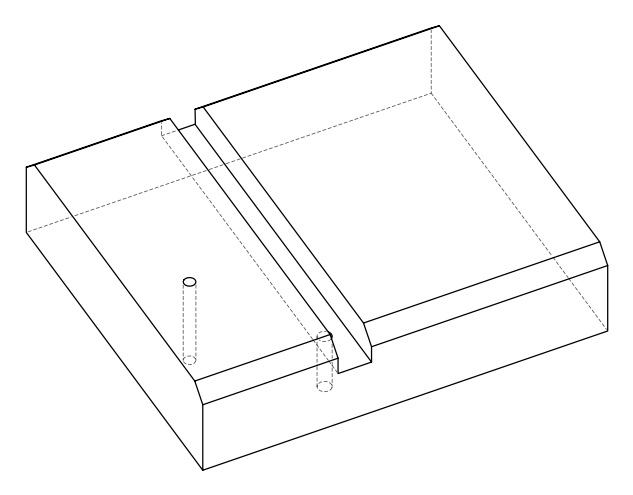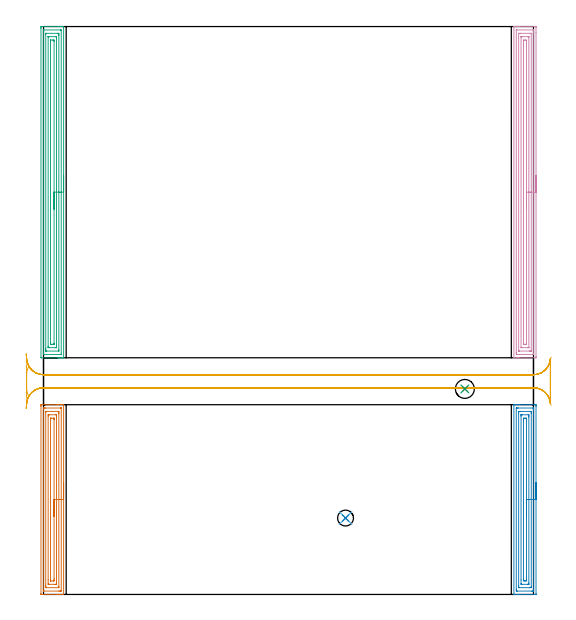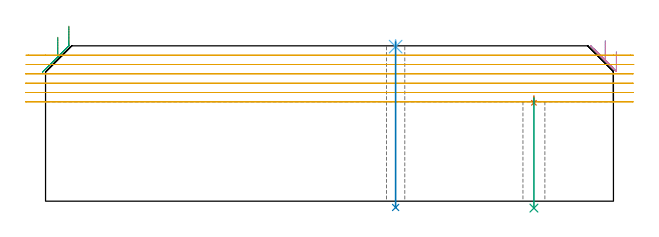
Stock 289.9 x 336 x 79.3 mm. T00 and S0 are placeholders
(PLAN: 9 operations, 4 tool changes, 34.5 min)
(1 AREA_MILL | FG_CHAMFER_SURFACE | UGT0205_001 | 4.77 min | 10701 mm3)
(2 AREA_MILL_1 | FG_CHAMFER_SURFACE_1 | UGT0205_001 | 4.75 min | 10223 mm3)
(3 AREA_MILL_2 | FG_CHAMFER_SURFACE_2 | UGT0205_001 | 8.11 min | 18211 mm3)
(4 AREA_MILL_3 | FG_CHAMFER_SURFACE_3 | UGT0205_001 | 8.1 min | 17406 mm3)
(5 MILL_RECTANGULAR_SLOT | SLOT_RECTANGULAR | UGT0201_136 | Follow Part, ap 5, ae 75% | 8.11 min | 227280 mm3)
(6 SPOT_DRILL | STEP1HOLE | NXT0321_9005460120000 | 0.03 min | 5 mm3)
(7 SPOT_DRILL_1 | STEP1HOLE_1 | NXT0321_9005460120000 | 0.03 min | 1 mm3)
(8 DRILL_THROUGH_HOLE_INTO_CENTER | STEP1HOLE | NXT0301_065 | 0.34 min | 5481 mm3)
(9 DRILL_THROUGH_HOLE_INTO_CENTER_1 | STEP1HOLE_1 | NXT0301_083 | 0.23 min | 4976 mm3)
(TOOL UGT0205_001 | Chamfer Mill 20 x 3 x 45 deg. | D20 FL50 Z2)
(TOOL UGT0201_136 | Carbide End Mill 20.0 | D20 FL30 Z4)
(TOOL NXT0321_9005460120000 | NC Spot Drill, 142deg, 12mm, Carbide, Uncoated | D12 PA142 FL30 Z2)
(TOOL NXT0301_065 | Carbide Drill 9.4mm [860.1-0940-075A1-MM 2214] | D9.4 PA140 FL98 Z2)
(TOOL NXT0301_083 | Carbide Drill 11.2mm [860.1-1120-056A1-MM 2214] | D11.2 PA140 FL72 Z2)
(OP 1 AREA_MILL)
G17 G21 G94 G90
T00 M6
G54
G17 G0 G90 X11.9 Y66.15 S1061 M3
G43 Z89.3 H0
G94 G1 Y66.112 Z88.428 F250.
Y65.998 Z87.563
Y65.809 Z86.712
Y65.547 Z85.88
Y65.213 Z85.074
Y64.81 Z84.3
Y64.342 Z83.564
Y63.81 Z82.872
Y63.221 Z82.229
Y62.578 Z81.639
Y61.886 Z81.108
Y61.15 Z80.64
Y60.376 Z80.237
Y59.57 Z79.903
Y58.738 Z79.641
Y57.887 Z79.452
Y57.022 Z79.338
Y56.15 Z79.3
Y0.118
X11.897 Y0.009 Z79.289
X11.885 Y0.007 Z79.276
X11.633 Y0. Z79.031
X10.095 Z77.494
X9.626 Z77.022
X9.391 Z76.788
X8.741 Z76.138
X8.506 Z75.903
X7.856 Z75.249
X-1.222 Z66.175
X-1.323 Y0.002 Z66.074
X-1.491 Y0.01 Z65.905
X-1.499 Y0.178 Z65.899
X-1.5 Y0.563 Z65.9
Y111.354
X-1.499 Y111.737 Z65.901
X-1.494 Y112.237 Z65.903
X-1.491 Y112.292 Z65.905
X-0.996 Y112.3 Z66.4
X7.856 Z75.249
X8.506 Z75.903
X8.741 Z76.138
X9.391 Z76.788
X9.626 Z77.022
X10.096 Z77.495
X10.927 Z78.326
X11.396 Z78.795
X11.633 Z79.032
X11.885 Y112.293 Z79.276
X11.897 Y112.291 Z79.289
X11.9 Y112.182 Z79.3
Y56.15
X10.486 Z77.886
X10.485 Y2.341 Z77.885
X10.481 Y2.126 Z77.881
X10.479 Y2.027 Z77.879
X10.305 Y2.01 Z77.705
X9.963 Y2.002 Z77.363
X9.626 Y2.001 Z77.026
X9.08 Y2. Z76.48
X0.229 Z67.629
X0.031 Y2.001 Z67.431
X-0.039 Y2.004 Z67.361
X-0.067 Y2.009 Z67.333
X-0.079 Y2.013 Z67.321
X-0.081 Y2.03 Z67.319
X-0.084 Y2.125 Z67.316
X-0.086 Y2.316 Z67.314
Y2.341
X-0.085 Y109.959 Z67.315
X-0.081 Y110.174 Z67.319
X-0.079 Y110.273 Z67.321
X0.095 Y110.29 Z67.495
X0.437 Y110.298 Z67.837
X0.774 Y110.299 Z68.174
X1.319 Y110.3 Z68.719
X10.171 Z77.571
X10.369 Y110.299 Z77.769
X10.439 Y110.296 Z77.839
X10.467 Y110.291 Z77.867
X10.479 Y110.287 Z77.879
X10.48 Y110.27 Z77.88
X10.484 Y110.175 Z77.884
X10.486 Y109.984 Z77.886
Y109.959
Y56.15
X9.071 Z76.471
Y4.678
X9.067 Y4.12 Z76.467
X9.065 Y4.04 Z76.465
X9.055 Y4.01 Z76.455
X8.98 Y4.005 Z76.38
X8.86 Y4.001 Z76.26
X1.779 Y4. Z69.179
X1.659 Y4.002 Z69.059
X1.54 Y4.007 Z68.94
X1.335 Y4.019 Z68.735
X1.333 Y4.12 Z68.733
X1.33 Y4.451 Z68.73
X1.329 Y5.01 Z68.729
Y5.342
Y107.622
X1.333 Y108.18 Z68.733
X1.335 Y108.26 Z68.735
X1.345 Y108.29 Z68.745
X1.42 Y108.295 Z68.82
X1.54 Y108.299 Z68.94
X8.621 Y108.3 Z76.021
X8.741 Y108.298 Z76.141
X8.86 Y108.293 Z76.26
X9.065 Y108.281 Z76.465
X9.067 Y108.18 Z76.467
X9.07 Y107.849 Z76.47
X9.071 Y107.29 Z76.471
Y106.958
Y56.15
X7.657 Z75.057
Y6.788
X7.653 Y6.103 Z75.053
X7.65 Y6.01 Z75.05
X7.559 Y6.006 Z74.959
X7.363 Y6.002 Z74.763
X6.97 Y6. Z74.37
X6.87 Z74.27
X3.329 Z70.729
X3. Y6.002 Z70.4
X2.835 Y6.006 Z70.235
X2.758 Y6.01 Z70.158
X2.75 Y6.06 Z70.15
X2.744 Y6.588 Z70.144
X2.743 Y8.567 Z70.143
Y105.512
X2.747 Y106.197 Z70.147
X2.75 Y106.29 Z70.15
X2.841 Y106.294 Z70.241
X3.037 Y106.298 Z70.437
X3.43 Y106.3 Z70.83
X3.53 Z70.93
X7.071 Z74.471
X7.4 Y106.298 Z74.8
X7.565 Y106.294 Z74.965
X7.642 Y106.29 Z75.042
X7.65 Y106.24 Z75.05
X7.656 Y105.712 Z75.056
X7.657 Y105.512 Z75.057
Y104.821
Y56.15
X6.243 Z73.643
Y9.298
X6.242 Y8.567 Z73.642
X6.24 Y8.411 Z73.64
X6.236 Y8.251 Z73.636
X6.22 Y8.01 Z73.62
X6.085 Y8.007 Z73.485
X5.763 Y8.001 Z73.163
X4.315 Z71.715
X4.234 Y8.003 Z71.634
X4.185 Y8.007 Z71.585
X4.164 Y8.01 Z71.564
X4.162 Y8.092 Z71.562
X4.158 Y8.409 Z71.558
X4.157 Y8.567 Z71.557
Y8.726
Y104.05
X4.158 Y104.156 Z71.558
X4.161 Y104.24 Z71.561
X4.164 Y104.288 Z71.564
X4.175 Y104.29 Z71.575
X4.315 Y104.295 Z71.715
X4.636 Y104.299 Z72.036
X6.085 Z73.485
X6.166 Y104.297 Z73.566
X6.215 Y104.293 Z73.615
X6.236 Y104.29 Z73.636
X6.238 Y104.208 Z73.638
X6.242 Y103.891 Z73.642
X6.243 Y103.733 Z73.643
Y103.574
Y56.15
Y55.278 Z73.681
Y54.414 Z73.795
Y53.562 Z73.984
Y52.73 Z74.246
Y51.924 Z74.58
Y51.15 Z74.983
Y50.414 Z75.451
Y49.722 Z75.983
Y49.079 Z76.572
Y48.49 Z77.215
Y47.959 Z77.907
Y47.49 Z78.643
Y47.087 Z79.417
Y46.753 Z80.223
Y46.491 Z81.055
Y46.302 Z81.906
Y46.188 Z82.771
Y46.15 Z83.643
G0 Z89.3
M5
M2
(OP 2 AREA_MILL_1)
G17 G21 G94 G90
T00 M6
G54
G17 G0 G90 X291.4 Y66.15 S1061 M3
G43 Z89.3 H0
Z76.2
G94 G1 Y66.112 Z75.328 F250.
Y65.998 Z74.464
Y65.809 Z73.612
Y65.547 Z72.78
Y65.213 Z71.974
Y64.81 Z71.2
Y64.342 Z70.464
Y63.81 Z69.772
Y63.221 Z69.129
Y62.578 Z68.54
Y61.886 Z68.008
Y61.15 Z67.54
Y60.376 Z67.137
Y59.57 Z66.803
Y58.738 Z66.541
Y57.886 Z66.352
Y57.022 Z66.238
Y56.15 Z66.2
Y0.563
X291.394 Y0.076 Z66.203
X291.391 Y0.01 Z66.205
X291.319 Y0. Z66.278
X282.216 Z75.378
X281.571 Z76.027
X281.338 Z76.259
X280.693 Z76.904
X280.46 Z77.136
X279.994 Z77.605
X278.512 Y0.001 Z79.086
X278.306 Y0.01 Z79.292
X278.3 Y0.118 Z79.3
Y112.182
X278.306 Y112.29 Z79.292
X278.514 Y112.3 Z79.084
X279.17 Z78.429
X279.994 Z77.605
X280.46 Z77.136
X280.693 Z76.904
X281.338 Z76.259
X281.571 Z76.027
X282.216 Z75.378
X290.674 Z66.923
X290.996 Y112.296 Z66.6
X291.391 Y112.29 Z66.205
X291.395 Y112.141 Z66.203
X291.399 Y111.737 Z66.201
X291.4 Y111.328 Z66.2
Y56.15
X289.986 Z67.614
X289.985 Y2.341 Z67.615
X289.984 Y2.153 Z67.616
X289.981 Y2.059 Z67.619
X289.979 Y2.02 Z67.621
X289.914 Y2.01 Z67.686
X289.575 Y2.002 Z68.025
X289.24 Y2.001 Z68.36
X288.699 Y2. Z68.901
X280.46 Y2.001 Z77.14
X279.915 Y2.004 Z77.685
X279.78 Y2.01 Z77.82
X279.721 Y2.022 Z77.879
X279.717 Y2.205 Z77.883
X279.716 Y2.341 Z77.884
X279.714 Y3.097 Z77.886
X279.715 Y109.959 Z77.885
X279.716 Y110.147 Z77.884
X279.719 Y110.241 Z77.881
X279.721 Y110.28 Z77.879
X279.786 Y110.29 Z77.814
X280.125 Y110.298 Z77.475
X280.46 Y110.299 Z77.14
X281.001 Y110.3 Z76.599
X289.24 Y110.299 Z68.36
X289.785 Y110.296 Z67.815
X289.92 Y110.29 Z67.68
X289.979 Y110.278 Z67.621
X289.983 Y110.095 Z67.617
X289.984 Y109.959 Z67.616
X289.986 Y109.203 Z67.614
Y56.15
X288.572 Z69.028
X288.571 Y4.798 Z69.029
X288.566 Y4.12 Z69.034
X288.565 Y4.023 Z69.035
X288.473 Y4.008 Z69.127
X288.362 Y4.005 Z69.238
X287.603 Y4. Z69.997
X287.484 Z70.116
X281.456 Z76.144
X281.338 Y4.002 Z76.262
X281.219 Y4.006 Z76.381
X281.145 Y4.01 Z76.455
X281.135 Y4.052 Z76.465
X281.133 Y4.12 Z76.467
X281.13 Y4.331 Z76.47
X281.129 Y5.01 Z76.471
X281.128 Y5.222 Z76.472
X281.129 Y107.502 Z76.471
X281.134 Y108.18 Z76.466
X281.135 Y108.277 Z76.465
X281.227 Y108.292 Z76.373
X281.338 Y108.295 Z76.262
X282.097 Y108.3 Z75.503
X282.216 Z75.384
X288.244 Z69.356
X288.362 Y108.298 Z69.238
X288.481 Y108.294 Z69.119
X288.555 Y108.29 Z69.045
X288.565 Y108.248 Z69.035
X288.567 Y108.18 Z69.033
X288.57 Y107.969 Z69.03
X288.571 Y107.29 Z69.029
X288.572 Y107.078 Z69.028
Y56.15
X287.157 Z70.443
Y6.788
X287.155 Y6.232 Z70.445
X287.152 Y6.045 Z70.448
X287.151 Y6.018 Z70.449
X287.139 Y6.01 Z70.461
X287.092 Y6.006 Z70.508
X286.995 Y6.003 Z70.605
X286.606 Y6. Z70.994
X286.506 Z71.094
X282.993 Y6.001 Z74.607
X282.69 Y6.01 Z74.91
X282.549 Y6.015 Z75.051
X282.548 Y6.094 Z75.052
X282.544 Y6.456 Z75.056
X282.543 Y8.567 Z75.057
Y105.512
X282.545 Y106.068 Z75.055
X282.548 Y106.255 Z75.052
X282.549 Y106.282 Z75.051
X282.561 Y106.29 Z75.039
X282.608 Y106.294 Z74.992
X282.705 Y106.297 Z74.895
X283.094 Y106.3 Z74.506
X283.194 Z74.406
X286.707 Y106.299 Z70.893
X287.01 Y106.29 Z70.59
X287.15 Y106.285 Z70.45
X287.152 Y106.206 Z70.448
X287.156 Y105.844 Z70.444
X287.157 Y105.512 Z70.443
Y104.953
Y56.15
X285.743 Z71.857
Y8.552
X285.728 Y8.01 Z71.872
X285.407 Y8.003 Z72.193
X284.85 Y8.001 Z72.75
X284.53 Y8.002 Z73.07
X283.972 Y8.01 Z73.628
X283.957 Y8.567 Z73.643
Y8.582
Y103.748
X283.972 Y104.29 Z73.628
X284.293 Y104.297 Z73.307
X284.85 Y104.299 Z72.75
X285.17 Y104.298 Z72.43
X285.728 Y104.29 Z71.872
X285.743 Y103.733 Z71.857
Y103.718
Y56.15
Y55.278 Z71.895
Y54.414 Z72.009
Y53.562 Z72.198
Y52.73 Z72.46
Y51.924 Z72.794
Y51.15 Z73.197
Y50.414 Z73.665
Y49.722 Z74.196
Y49.079 Z74.786
Y48.49 Z75.429
Y47.958 Z76.121
Y47.49 Z76.857
Y47.087 Z77.631
Y46.753 Z78.437
Y46.491 Z79.269
Y46.302 Z80.12
Y46.188 Z80.985
Y46.15 Z81.857
G0 Z89.3
M5
M2
(OP 3 AREA_MILL_2)
G17 G21 G94 G90
T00 M6
G54
G17 G0 G90 X11.9 Y248. S1061 M3
G43 Z89.3 H0
G94 G1 Y247.962 Z88.428 F250.
Y247.848 Z87.563
Y247.659 Z86.712
Y247.397 Z85.88
Y247.063 Z85.074
Y246.66 Z84.3
Y246.192 Z83.564
Y245.66 Z82.872
Y245.071 Z82.229
Y244.428 Z81.639
Y243.736 Z81.108
Y243. Z80.64
Y242.226 Z80.237
Y241.42 Z79.903
Y240.588 Z79.641
Y239.736 Z79.452
Y238.872 Z79.338
Y238. Z79.3
Y140.172
X11.897 Y140.01 Z79.288
X11.877 Y140.008 Z79.269
X11.512 Y140. Z78.911
X11.193 Z78.593
X10.511 Z77.906
X9.285 Z76.682
X8.741 Z76.135
X8.128 Z75.523
X-1.269 Y140.001 Z66.128
X-1.492 Y140.01 Z65.906
X-1.499 Y140.233 Z65.899
Y140.26
X-1.5 Y334.996 Z65.9
X-1.499 Y335.381 Z65.901
X-1.495 Y335.884 Z65.903
X-1.492 Y335.991 Z65.906
X-0.996 Y335.996 Z66.401
X-0.383 Y336. Z67.014
X8.741 Z76.135
X9.285 Z76.682
X9.626 Z77.022
X10.17 Z77.566
X10.511 Z77.906
X11.193 Z78.593
X11.512 Z78.912
X11.877 Y335.992 Z79.269
X11.897 Y335.99 Z79.288
X11.9 Y335.828 Z79.3
Y238.
X10.486 Z77.886
X10.485 Y142.189 Z77.885
X10.483 Y142.08 Z77.883
X10.48 Y142.028 Z77.88
X10.478 Y142.01 Z77.878
X10.429 Y142.008 Z77.829
X10.027 Y142.001 Z77.427
X0.29 Z67.69
X0.043 Y142.006 Z67.443
X-0.066 Y142.01 Z67.334
X-0.085 Y142.379 Z67.315
Y142.406
Y333.811
X-0.084 Y333.92 Z67.316
X-0.08 Y333.972 Z67.32
X-0.078 Y333.99 Z67.322
X-0.029 Y333.992 Z67.371
X0.373 Y333.999 Z67.773
X10.11 Z77.51
X10.357 Y333.994 Z77.757
X10.466 Y333.99 Z77.866
X10.485 Y333.621 Z77.885
Y333.594
X10.486 Y238. Z77.886
X9.071 Z76.471
Y144.752
X9.069 Y144.192 Z76.469
X9.066 Y144.027 Z76.466
X9.065 Y144.014 Z76.465
X9.045 Y144.009 Z76.445
X8.995 Y144.004 Z76.395
X8.931 Y144.001 Z76.331
X1.85 Y144. Z69.25
X1.659 Y144.002 Z69.059
X1.469 Y144.006 Z68.869
X1.347 Y144.01 Z68.747
X1.336 Y144.083 Z68.736
X1.333 Y144.192 Z68.733
X1.33 Y144.525 Z68.73
X1.329 Y145.086 Z68.729
Y145.42
Y331.248
X1.331 Y331.808 Z68.731
X1.334 Y331.973 Z68.734
X1.335 Y331.986 Z68.735
X1.355 Y331.991 Z68.755
X1.405 Y331.996 Z68.805
X1.469 Y331.999 Z68.869
X8.55 Y332. Z75.95
X8.741 Y331.998 Z76.141
X8.931 Y331.994 Z76.331
X9.053 Y331.99 Z76.453
X9.064 Y331.917 Z76.464
X9.067 Y331.808 Z76.467
X9.07 Y331.475 Z76.47
X9.071 Y330.914 Z76.471
Y330.58
Y238.
X7.657 Z75.057
Y146.18
X7.656 Y146.08 Z75.056
X7.653 Y146.021 Z75.053
X7.65 Y146.011 Z75.05
X7.645 Y146.007 Z75.045
X7.619 Y146.004 Z75.019
X7.403 Y146.001 Z74.803
X6.97 Y146. Z74.37
X3.409 Z70.809
X2.992 Y146.006 Z70.392
X2.785 Y146.01 Z70.185
X2.749 Y146.019 Z70.149
X2.747 Y146.054 Z70.147
X2.745 Y146.113 Z70.145
X2.743 Y146.672 Z70.143
Y146.873
Y329.82
X2.744 Y329.92 Z70.144
X2.747 Y329.98 Z70.147
X2.75 Y329.989 Z70.15
X2.755 Y329.993 Z70.155
X2.781 Y329.996 Z70.181
X2.997 Y329.999 Z70.397
X3.43 Y330. Z70.83
X6.991 Z74.391
X7.408 Y329.994 Z74.808
X7.615 Y329.99 Z75.015
X7.651 Y329.981 Z75.051
X7.653 Y329.946 Z75.053
X7.655 Y329.887 Z75.055
X7.657 Y329.328 Z75.057
Y329.127
Y238.
X6.243 Z73.643
Y148.5
X6.242 Y148.341 Z73.642
X6.236 Y148.024 Z73.636
X6.233 Y148.008 Z73.633
X6.227 Y148.005 Z73.627
X6.208 Y148.001 Z73.608
X4.968 Y148. Z72.368
X4.315 Y148.003 Z71.715
X4.222 Y148.006 Z71.622
X4.171 Y148.009 Z71.571
X4.164 Y148.182 Z71.564
X4.159 Y148.5 Z71.559
X4.157 Y148.659 Z71.557
Y327.5
X4.158 Y327.659 Z71.558
X4.164 Y327.977 Z71.564
X4.167 Y327.992 Z71.567
X4.173 Y327.995 Z71.573
X4.192 Y327.999 Z71.592
X5.432 Y328. Z72.832
X6.085 Y327.997 Z73.485
X6.178 Y327.994 Z73.578
X6.229 Y327.991 Z73.629
X6.236 Y327.818 Z73.636
X6.241 Y327.5 Z73.641
X6.243 Y327.341 Z73.643
Y238.
Y237.128 Z73.681
Y236.264 Z73.795
Y235.412 Z73.984
Y234.58 Z74.246
Y233.774 Z74.58
Y233. Z74.983
Y232.264 Z75.452
Y231.572 Z75.983
Y230.929 Z76.572
Y230.34 Z77.215
Y229.808 Z77.907
Y229.34 Z78.643
Y228.937 Z79.417
Y228.603 Z80.223
Y228.341 Z81.055
Y228.152 Z81.907
Y228.038 Z82.771
Y228. Z83.643
G0 Z89.3
M5
M2
(OP 4 AREA_MILL_3)
G17 G21 G94 G90
T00 M6
G54
G17 G0 G90 X291.4 Y248. S1061 M3
G43 Z89.3 H0
Z76.2
G94 G1 Y247.962 Z75.328 F250.
Y247.848 Z74.464
Y247.659 Z73.612
Y247.397 Z72.78
Y247.063 Z71.974
Y246.66 Z71.2
Y246.192 Z70.464
Y245.66 Z69.772
Y245.071 Z69.129
Y244.428 Z68.54
Y243.736 Z68.008
Y243. Z67.54
Y242.226 Z67.137
Y241.42 Z66.803
Y240.588 Z66.541
Y239.736 Z66.352
Y238.872 Z66.238
Y238. Z66.2
Y140.619
X291.395 Y140.131 Z66.203
X291.392 Y140.01 Z66.206
X291.266 Y140. Z66.331
X281.338 Z76.256
X280.798 Z76.799
X280.46 Z77.136
X279.92 Z77.676
X279.582 Z78.013
X278.611 Z78.989
X278.453 Y140.003 Z79.139
X278.302 Y140.01 Z79.288
X278.3 Y140.172 Z79.3
Y335.828
X278.302 Y335.99 Z79.288
X278.453 Y335.997 Z79.139
X278.611 Y336. Z78.988
X278.905 Z78.694
X279.582 Z78.013
X280.798 Z76.799
X281.338 Z76.256
X290.996 Z66.601
X291.269 Y335.997 Z66.328
X291.392 Y335.99 Z66.206
X291.399 Y335.865 Z66.199
X291.4 Y335.381 Z66.2
Y332.338
Y238.
X289.986 Z67.614
X289.985 Y142.406 Z67.615
X289.981 Y142.027 Z67.619
X289.98 Y142.012 Z67.62
X289.948 Y142.006 Z67.652
X289.878 Y142.002 Z67.722
X289.772 Y142. Z67.828
X289.639 Z67.961
X279.98 Z77.62
X279.79 Y142.002 Z77.81
X279.758 Y142.004 Z77.842
X279.728 Y142.009 Z77.872
X279.721 Y142.049 Z77.879
X279.715 Y142.27 Z77.885
Y142.406
X279.714 Y143.164 Z77.886
X279.715 Y333.594 Z77.885
X279.719 Y333.972 Z77.881
X279.72 Y333.988 Z77.88
X279.752 Y333.993 Z77.848
X279.822 Y333.998 Z77.778
X279.928 Y334. Z77.672
X280.061 Z77.539
X289.72 Z67.88
X289.91 Y333.999 Z67.69
X289.942 Y333.996 Z67.658
X289.972 Y333.991 Z67.628
X289.979 Y333.951 Z67.621
X289.984 Y333.731 Z67.616
X289.985 Y333.594 Z67.615
X289.986 Y332.836 Z67.614
Y238.
X288.572 Z69.028
X288.571 Y144.192 Z69.029
X288.57 Y144.086 Z69.03
X288.567 Y144.034 Z69.033
X288.565 Y144.014 Z69.035
X288.544 Y144.008 Z69.056
X288.362 Y144.004 Z69.238
X287.673 Y144. Z69.927
X287.484 Z70.116
X281.526 Y144.001 Z76.074
X281.338 Y144.004 Z76.262
X281.15 Y144.01 Z76.45
X281.134 Y144.013 Z76.466
X281.133 Y144.028 Z76.467
X281.13 Y144.065 Z76.47
X281.129 Y144.121 Z76.471
X281.128 Y144.192 Z76.472
X281.129 Y331.808 Z76.471
X281.13 Y331.914 Z76.47
X281.133 Y331.966 Z76.467
X281.135 Y331.986 Z76.465
X281.156 Y331.992 Z76.444
X281.338 Y331.996 Z76.262
X282.027 Y332. Z75.573
X282.216 Z75.384
X288.174 Y331.999 Z69.426
X288.362 Y331.996 Z69.238
X288.55 Y331.99 Z69.05
X288.565 Y331.987 Z69.035
X288.567 Y331.972 Z69.033
X288.57 Y331.935 Z69.03
X288.571 Y331.879 Z69.029
Y331.808
X288.572 Y238. Z69.028
X287.157 Z70.443
Y146.125
X287.155 Y146.057 Z70.445
X287.152 Y146.02 Z70.448
X287.149 Y146.01 Z70.451
X287.141 Y146.007 Z70.459
X287.035 Y146.003 Z70.565
X286.606 Y146. Z70.994
X283.073 Z74.527
X282.666 Y146.006 Z74.934
X282.565 Y146.01 Z75.035
X282.549 Y146.013 Z75.051
X282.547 Y146.028 Z75.053
X282.544 Y146.063 Z75.056
X282.543 Y146.14 Z75.057
Y329.875
X282.545 Y329.943 Z75.055
X282.548 Y329.98 Z75.052
X282.551 Y329.99 Z75.049
X282.559 Y329.993 Z75.041
X282.665 Y329.997 Z74.935
X283.094 Y330. Z74.506
X286.627 Z70.973
X287.034 Y329.994 Z70.566
X287.135 Y329.99 Z70.465
X287.151 Y329.987 Z70.449
X287.153 Y329.972 Z70.447
X287.155 Y329.937 Z70.445
X287.157 Y329.86 Z70.443
Y238.
X285.743 Z71.857
Y148.644
X285.728 Y148.01 Z71.872
X285.494 Y148.004 Z72.106
X284.85 Y148.001 Z72.75
X284.619 Y148.002 Z72.981
X283.972 Y148.01 Z73.628
X283.957 Y148.659 Z73.643
Y148.675
Y327.356
X283.972 Y327.99 Z73.628
X284.206 Y327.996 Z73.394
X284.85 Y327.999 Z72.75
X285.081 Y327.998 Z72.519
X285.728 Y327.99 Z71.872
X285.743 Y327.341 Z71.857
Y327.325
Y238.
Y237.128 Z71.895
Y236.264 Z72.009
Y235.412 Z72.198
Y234.58 Z72.46
Y233.774 Z72.794
Y233. Z73.197
Y232.264 Z73.665
Y231.572 Z74.196
Y230.929 Z74.786
Y230.34 Z75.429
Y229.808 Z76.121
Y229.34 Z76.857
Y228.937 Z77.631
Y228.603 Z78.437
Y228.341 Z79.269
Y228.152 Z80.12
Y228.038 Z80.985
Y228. Z81.857
G0 Z89.3
M5
M2
(OP 5 MILL_RECTANGULAR_SLOT)
G17 G21 G94 G90
T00 M6
G54
G17 G0 G90 X300.098 Y137.762 S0 M3
G43 Z89.3 H0
Z74.533
G94 G1 X298.639 Y135.14 F250.
G2 X289.9 Y130. R10. F500.
G1 X0.
G2 X-8.685 Y135.042 R10.
G3 X-10. Y130.085 R10.
G1 Y122.21
G3 X-8.686 Y117.255 R10.
G2 X0. Y122.3 R10.
G1 X289.9
G2 X298.639 Y117.161 R10.
G1 X300.097 Y114.539 F250.
G0 X300.331 Y140.429 Z69.767
G1 X299.588 Y137.522
G2 X289.9 Y130. R10. F500.
G1 X0.
G2 X-9.644 Y137.356 R10.
G1 X-9.673 Y137.364
G3 X-10. Y134.829 R10.
G1 Y117.446
G3 X-9.677 Y114.924 R10.
G1 X-9.648 Y114.931
G2 X0. Y122.3 R10.
G1 X289.9
G2 X299.584 Y114.792 R10.
G1 X300.332 Y111.887 F250.
G0 Z89.3
X-10.202 Y110.083
Z65.
G1 X-9.97 Y113.074
G2 X0. Y122.3 R10. F500.
G1 X289.9
G2 X299.87 Y113.074 R10.
G1 X299.9
Y139.226
X299.87
G2 X289.9 Y130. R10.
G1 X0.
G2 X-9.97 Y139.226 R10.
G1 X-10.202 Y142.217 F250.
G0 Y110.083 Z60.233
G1 X-9.97 Y113.074
G2 X0. Y122.3 R10. F500.
G1 X289.9
G2 X299.87 Y113.074 R10.
G1 X299.9
Y139.226
X299.87
G2 X289.9 Y130. R10.
G1 X0.
G2 X-9.97 Y139.226 R10.
G1 X-10.202 Y142.217 F250.
G0 Y110.083 Z55.467
G1 X-9.97 Y113.074
G2 X0. Y122.3 R10. F500.
G1 X289.9
G2 X299.87 Y113.074 R10.
G1 X299.9
Y139.226
X299.87
G2 X289.9 Y130. R10.
G1 X0.
G2 X-9.97 Y139.226 R10.
G1 X-10.202 Y142.217 F250.
G0 Y110.083 Z50.7
G1 X-9.97 Y113.074
G2 X0. Y122.3 R10. F500.
G1 X289.9
G2 X299.87 Y113.074 R10.
G1 X299.9
Y139.226
X299.87
G2 X289.9 Y130. R10.
G1 X0.
G2 X-9.97 Y139.226 R10.
G1 X-10.202 Y142.217 F250.
G0 Z89.3
M5
M2
(OP 6 SPOT_DRILL)
G17 G21 G94 G90
T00 M6
G54
G17 G0 G90 X178.7 Y45.2 S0 M3
G43 Z89.3 H0
G94 G81 G98 Z78.891 F250. R82.3
G80
M5
M2
(OP 7 SPOT_DRILL_1)
G17 G21 G94 G90
T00 M6
G54
G17 G0 G90 X249.3 Y121.6 S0 M3
G43 Z89.3 H0
G94 G81 G98 Z50.218 F250. R53.7
G80
M5
M2
(OP 8 DRILL_THROUGH_HOLE_INTO_CENTER)
G17 G21 G94 G90
T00 M6
G54
G17 G0 G90 X178.7 Y45.2 S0 M3
G43 Z89.3 H1
G94 G73 G98 Z-3.211 F250. Q9.168 R81.3
G80
M5
M2
(OP 9 DRILL_THROUGH_HOLE_INTO_CENTER_1)
G17 G21 G94 G90
T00 M6
G54
G17 G0 G90 X249.3 Y121.6 S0 M3
G43 Z89.3 H1
G94 G73 G98 Z-3.538 F250. Q10.848 R52.7
G80
M5
M2
